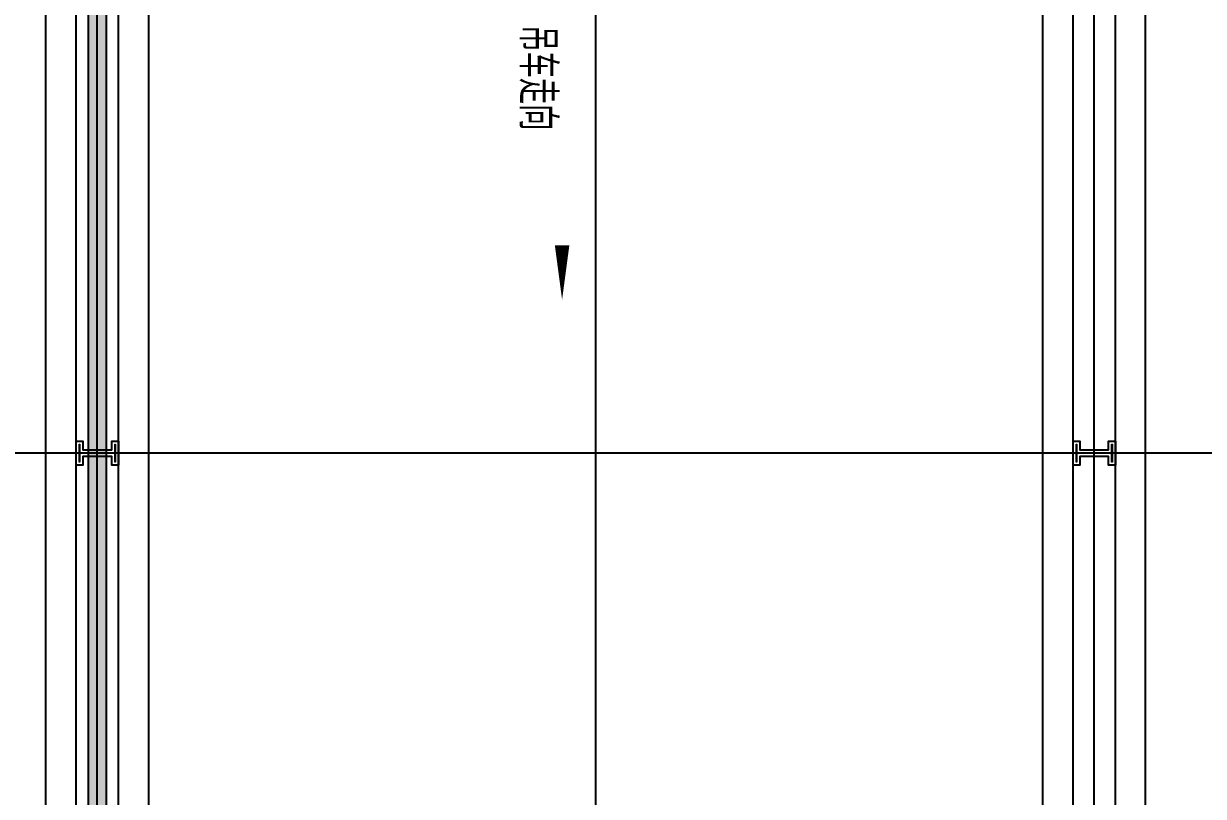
# Model space of a CAD drawing. Extents: x -954573 to 446329, y 489853 to 1226784.
# Drawn here: x -178675 to -159147, y 754139 to 766930 of the extents above; entities that cross this region are included whole.
import ezdxf

# ---------------------------------------------------------------- set-up
doc = ezdxf.new("R2010")
doc.units = 0
doc.header["$LTSCALE"] = 10
doc.header["$MEASUREMENT"] = 0
doc.linetypes.add('10平面$0$DOTE', pattern=[2.42, 2, -0.2, 0.02, -0.2])
doc.linetypes.add('10平面$1$DASH', pattern=[0.35, 0.25, -0.1])
for name, color, linetype in [('10平面$0$A-AXIS-DOTE', 8, '10平面$0$DOTE'), ('10平面$0$A-AXIS-DP', 8, 'Continuous'), ('10平面$0$A-HATCH-2', 8, 'Continuous'), ('10平面$0$A-WINDOW', 8, 'Continuous'), ('10平面$0$A-加建区域', 252, 'Continuous'), ('10平面$0$AS-WALL', 8, 'Continuous'), ('10平面$0$PUB_HATCH', 8, 'Continuous'), ('10平面$0$建-箭头', 8, 'Continuous'), ('A-LIN-V', 9, 'Continuous')]:
    doc.layers.add(name, color=color, linetype=linetype)
doc.layers.add('10平面$0$S-col', color=2, linetype='Continuous', lineweight=0)
doc.styles.add('10平面$0$A-STANDARD', font='SIMPLEX', dxfattribs={"bigfont": 'GBCBIG'})

# ---------------------------------------------------------------- blocks, each defined once
blk = doc.blocks.new('10平面$0$dote')
at = {"layer": '10平面$0$A-AXIS-DOTE'}
for p, q in [((43282.2, -69003), (43282.2, 36662.3)), ((51532.2, -69160), (51532.2, 36662.3)), ((59782.2, -68993.9), (59782.2, 36662.3)), ((76282.2, -45000), (-41310, -45000))]:
    blk.add_line(p, q, dxfattribs=at)
blk = doc.blocks.new('10平面$0$_FZH')
at = {"layer": '10平面$0$A-HATCH-2'}
blk.add_lwpolyline([(-0.437, -0.25), (-0.437, 0.25), (-0.297, 0.25), (-0.297, 0.067), (0.298, 0.067), (0.298, 0.25), (0.438, 0.25), (0.438, -0.25), (0.298, -0.25), (0.298, -0.068), (-0.297, -0.068), (-0.297, -0.25)], close=True, dxfattribs=at)
at = {"layer": '10平面$0$S-col'}
blk.add_lwpolyline([(-0.375, -0.188), (-0.375, 0.187), (-0.36, 0.187), (-0.36, 0.005), (0.36, 0.005), (0.36, 0.187), (0.375, 0.187), (0.375, -0.188), (0.36, -0.188), (0.36, -0.005), (-0.36, -0.005), (-0.36, -0.188)], close=True, dxfattribs=at)
blk = doc.blocks.new('10平面$0$w4234324')
at = {"xscale": 800.0000000000005, "yscale": 800.0000000000005, "zscale": 800.0000000000005}
for p in [(-177454, 759820), (-160954, 759820)]:
    blk.add_blockref('10平面$0$_FZH', p, dxfattribs=at)
blk = doc.blocks.new('10平面$0$3243243')
at = {"layer": '10平面$0$A-HATCH-2', "linetype": '10平面$1$DASH'}
for p, q in [((-178304.2, 741520), (-178304.2, 832220)), ((-177804.2, 741520), (-177804.2, 832220)), ((-177104.2, 741520), (-177104.2, 832220)), ((-176604.2, 741520), (-176604.2, 832220)), ((-161804.2, 741520), (-161804.2, 832220)), ((-161304.2, 741520), (-161304.2, 832220)), ((-160604.2, 741520), (-160604.2, 832220)), ((-160104.2, 741520), (-160104.2, 832220))]:
    blk.add_line(p, q, dxfattribs=at)
blk = doc.blocks.new('10平面$0$423432433333')
at = {"layer": '10平面$0$PUB_HATCH'}
h = blk.add_hatch(dxfattribs=at)
h.set_pattern_fill('石膏板', color=256, scale=30, style=0)
h.set_pattern_definition([(45, (25.49, 21.51), (-75.000002, 75.000002), [24, -82.06602]), (135, (192.46, 21.51), (-75.000002, -75.000002), [24, -82.06602])])
h.paths.add_polyline_path([(-174910, 779832), (-174910, 743870), (-174610, 743870), (-174610, 779832)])
at = {"layer": '10平面$0$AS-WALL'}
for p, q in [((-174910, 779832), (-174910, 743870)), ((-174610, 743870), (-174610, 779832))]:
    blk.add_line(p, q, dxfattribs=at)
blk = doc.blocks.new('10平面')
at = {"layer": '10平面$0$建-箭头'}
blk.add_lwpolyline([(-169761.4, 769259.4, 0, 0, 0), (-169761.4, 762359.4, 0, 240, 0), (-169761.4, 763259.4, 0, 0, 0)], format="xyseb", dxfattribs=at)
at = {"layer": '10平面$0$A-AXIS-DP'}
blk.add_blockref('10平面$0$3243243', (0, 0), dxfattribs=at)
at = {"layer": '10平面$0$A-WINDOW'}
blk.add_blockref('10平面$0$w4234324', (0, 0), dxfattribs=at)
at = {"layer": '10平面$0$A-加建区域'}
blk.add_blockref('10平面$0$423432433333', (-2694.2, -50), dxfattribs=at)
at = {"layer": '10平面$0$AS-WALL'}
blk.add_blockref('10平面$0$dote', (-220736.4, 804820), dxfattribs=at)
at = {"layer": '10平面$0$建-箭头', "color": 7, "style": '10平面$0$A-STANDARD'}
blk.add_text('吊车走向', height=604.44, rotation=270, dxfattribs=at).set_placement((-170466.4, 766902.1))

msp = doc.modelspace()

# ---------------------------------------------------------------- block references
at = {"layer": 'A-LIN-V'}
msp.add_blockref('10平面', (0, 0), dxfattribs=at)

doc.saveas('drawing.dxf')
